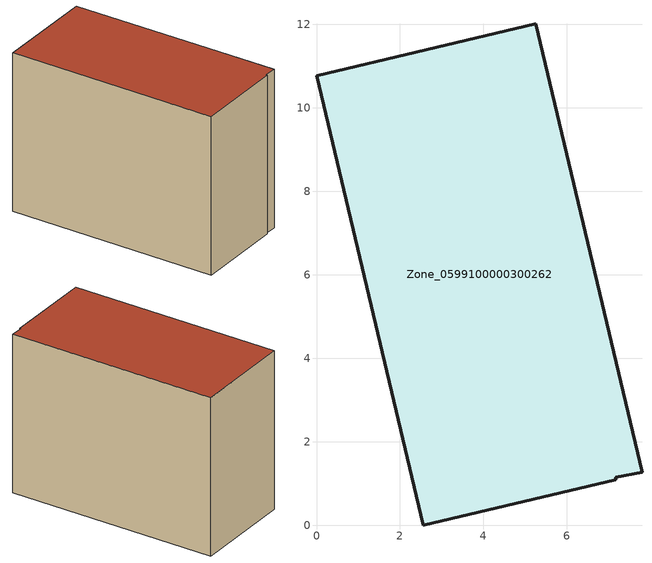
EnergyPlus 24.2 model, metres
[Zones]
Zone_0599100000300262
 floor ground (C_G): 7.8,1.27 7.16,1.15 7.17,1.09 2.56,0 0,10.77 5.25,12.02 z0
 wall outside (C_F): 7.8,1.27 5.25,12.02 0,10.77 2.56,0 7.17,1.09 7.16,1.15 7.8,1.27 z0:8.43
 roof outside (C_R): 7.16,1.15 7.8,1.27 5.25,12.02 0,10.77 2.56,0 7.17,1.09 z8.43
[BUILDING]
Pand.0599100000300262: North Axis=0; Terrain=City; Loads Convergence Tolerance Value=0.04; Temperature Convergence Tolerance Value=0.4; Solar Distribution=FullExterior; Maximum Number of Warmup Days=25; Minimum Number of Warmup Days=1
[Site:Location]
Rotterdam.The.Hague.AP_ZH_NLD Design_Conditions: Latitude=51.96; Longitude=4.45; Time Zone=1; Elevation=-4.5
[SITE:GROUNDTEMPERATURE:BUILDINGSURFACE]
18, 18, 18, 18, 18, 18, 18, 18, 18, 18, 18, 18
[MATERIAL] Thermal Absorptance=0.9; Solar Absorptance=0.7; Visible Absorptance=0.7
Name | Roughness | Thickness | Conductivity | Density | Specific Heat
G.TI.1992-2005 | MediumSmooth | 0.15 | 0.06 | 540 | 1210
F.TI.1992-2005 | Rough | 0.3 | 0.12 | 1920 | 840
R.TI.1992-2005 | MediumRough | 0.2 | 0.08 | 1500 | 1000
[CONSTRUCTION]
C_G: G.TI.1992-2005
C_F: F.TI.1992-2005
C_R: R.TI.1992-2005
[ZONE]
Zone_0599100000300262: Type=1; Multiplier=1; Ceiling Height=Autocalculate; Volume=Autocalculate; Floor Area=autocalculate; Part of Total Floor Area=Yes
[ZONEINFILTRATION:DESIGNFLOWRATE]
Infil_Zone_0599100000300262: Zone or ZoneList or Space or SpaceList=Zone_0599100000300262; Schedule=AlwaysOn; Design Flow Rate Calculation Method=Flow/Area; Flow Rate per Floor Area=0.0015; Constant Term Coefficient=1; Temperature Term Coefficient=0; Velocity Term Coefficient=0; Velocity Squared Term Coefficient=0
[HVACTEMPLATE:ZONE:IDEALLOADSAIRSYSTEM]
Zone_0599100000300262: Maximum Heating Supply Air Temperature=50; Minimum Cooling Supply Air Temperature=13; Maximum Heating Supply Air Humidity Ratio=0.0156; Minimum Cooling Supply Air Humidity Ratio=0.0077; Heating Limit=NoLimit; Cooling Limit=NoLimit; Dehumidification Control Type=ConstantSensibleHeatRatio; Cooling Sensible Heat Ratio=0.7; Dehumidification Setpoint=60; Humidification Control Type=None; Humidification Setpoint=30; Outdoor Air Method=None; Outdoor Air Flow Rate per Person=0.00944; Outdoor Air Flow Rate per Zone Floor Area=0; Outdoor Air Flow Rate per Zone=0; Demand Controlled Ventilation Type=None; Outdoor Air Economizer Type=NoEconomizer; Heat Recovery Type=None; Sensible Heat Recovery Effectiveness=0.7; Latent Heat Recovery Effectiveness=0.65
[ZONECONTROL:THERMOSTAT]
ThermostatControl_Zone_0599100000300262: Zone or ZoneList=Zone_0599100000300262; Control Type Schedule=DualSetpointControlType; Control 1=Thermostat_Zone_0599100000300262; Temperature Difference Between Cutout And Setpoint=0
[THERMOSTATSETPOINT:DUALSETPOINT]
Thermostat_Zone_0599100000300262: Heating Setpoint Temperature Schedule=HeatingSetpoint_Zone_0599100000300262; Cooling Setpoint Temperature Schedule=CoolingSetpoint_Zone_0599100000300262
[SCHEDULE:COMPACT]
HeatingSetpoint_Zone_0599100000300262: Through: 12/31, For: AllDays, Until: 24:00, 21
CoolingSetpoint_Zone_0599100000300262: Through: 12/31, For: AllDays, Until: 24:00, 24
DualSetpointControlType: Through: 12/31, For: AllDays, Until: 24:00, 4
AlwaysOn: Through: 12/31, For: AllDays, Until: 24:00, 1
